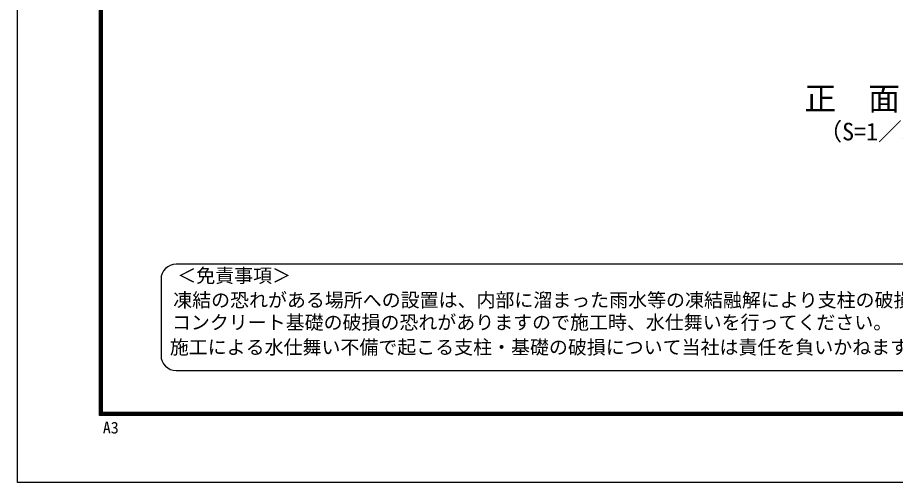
# Model space of a CAD drawing. Units: millimetres, scale not verified. Extents: x -6300 to 6300, y -4455 to 4455.
# Drawn here: x -6300 to -1965, y -4455 to -2162 of the extents above; entities that cross this region are included whole.
import ezdxf
from ezdxf.enums import TextEntityAlignment as Align

# ---------------------------------------------------------------- set-up
doc = ezdxf.new("R2010")
doc.units = ezdxf.units.MM
doc.header["$LTSCALE"] = 20
doc.layers.add('0-0_D-TTL-TXT', color=7, linetype='Continuous', lineweight=25)
doc.layers.add('0-D_D-TTL', color=7, linetype='Continuous', lineweight=25)
doc.styles.add('ＭＳ ゴシック', font='')
doc.styles.get('ＭＳ ゴシック').set_extended_font_data('MS Gothic')

msp = doc.modelspace()

# ---------------------------------------------------------------- linework, layer by layer
at = {"layer": '0-0_D-TTL-TXT', "color": 2}
for p, q in [((-1848.32, -3378.37), (-5516.64, -3378.37)), ((-5591.64, -3453.37), (-5591.64, -3828.37)), ((-5516.64, -3903.37), (-1848.32, -3903.37))]:
    msp.add_line(p, q, dxfattribs=at)
for centre, start, end in [((-5516.64, -3453.37), 90, 180), ((-5516.64, -3828.37), 180, 270)]:
    msp.add_arc(centre, 75, start, end, dxfattribs=at)
at = {"layer": '0-D_D-TTL', "color": 2}
msp.add_lwpolyline([(-6300, 4455), (6300, 4455), (6300, -4455), (-6300, -4455)], close=True, dxfattribs=at)
at = {"layer": '0-D_D-TTL'}
for points in [[(-5895, 4125), (5895, 4125), (5895, -4125), (-5895, -4125)], [(-5891.25, 4121.25), (5891.25, 4121.25), (5891.25, -4121.25), (-5891.25, -4121.25)], [(-5887.5, 4117.5), (5887.5, 4117.5), (5887.5, -4117.5), (-5887.5, -4117.5)], [(-5883.75, 4113.75), (5883.75, 4113.75), (5883.75, -4113.75), (-5883.75, -4113.75)], [(-5880, 4110), (5880, 4110), (5880, -4110), (-5880, -4110)]]:
    msp.add_lwpolyline(points, close=True, dxfattribs=at)

# ---------------------------------------------------------------- texts
at = {"layer": '0-0_D-TTL-TXT', "style": 'ＭＳ ゴシック'}
for s, height, p in [('正\u3000面\u3000図', 115.4, (-2414.39, -2653.9)), ('（S=1／30）', 86.66, (-2346.17, -2793.7)), ('＜免責事項＞ \u3000\u3000', 68.62, (-5511.08, -3489.64)), ('凍結の恐れがある場所への設置は、内部に溜まった雨水等の凍結融解により支柱の破損や', 68.62, (-5531.37, -3610.39)), ('コンクリート基礎の破損の恐れがありますので施工時、水仕舞いを行ってください。', 68.62, (-5537.54, -3720.52)), ('施工による水仕舞い不備で起こる支柱・基礎の破損について当社は責任を負いかねます。 ', 68.62, (-5548.02, -3842.76)), ('A3', 57.77, (-5878.95, -4230.92))]:
    msp.add_text(s, height=height, dxfattribs=at).set_placement(p, align=Align.BOTTOM_LEFT)

doc.saveas('drawing.dxf')
